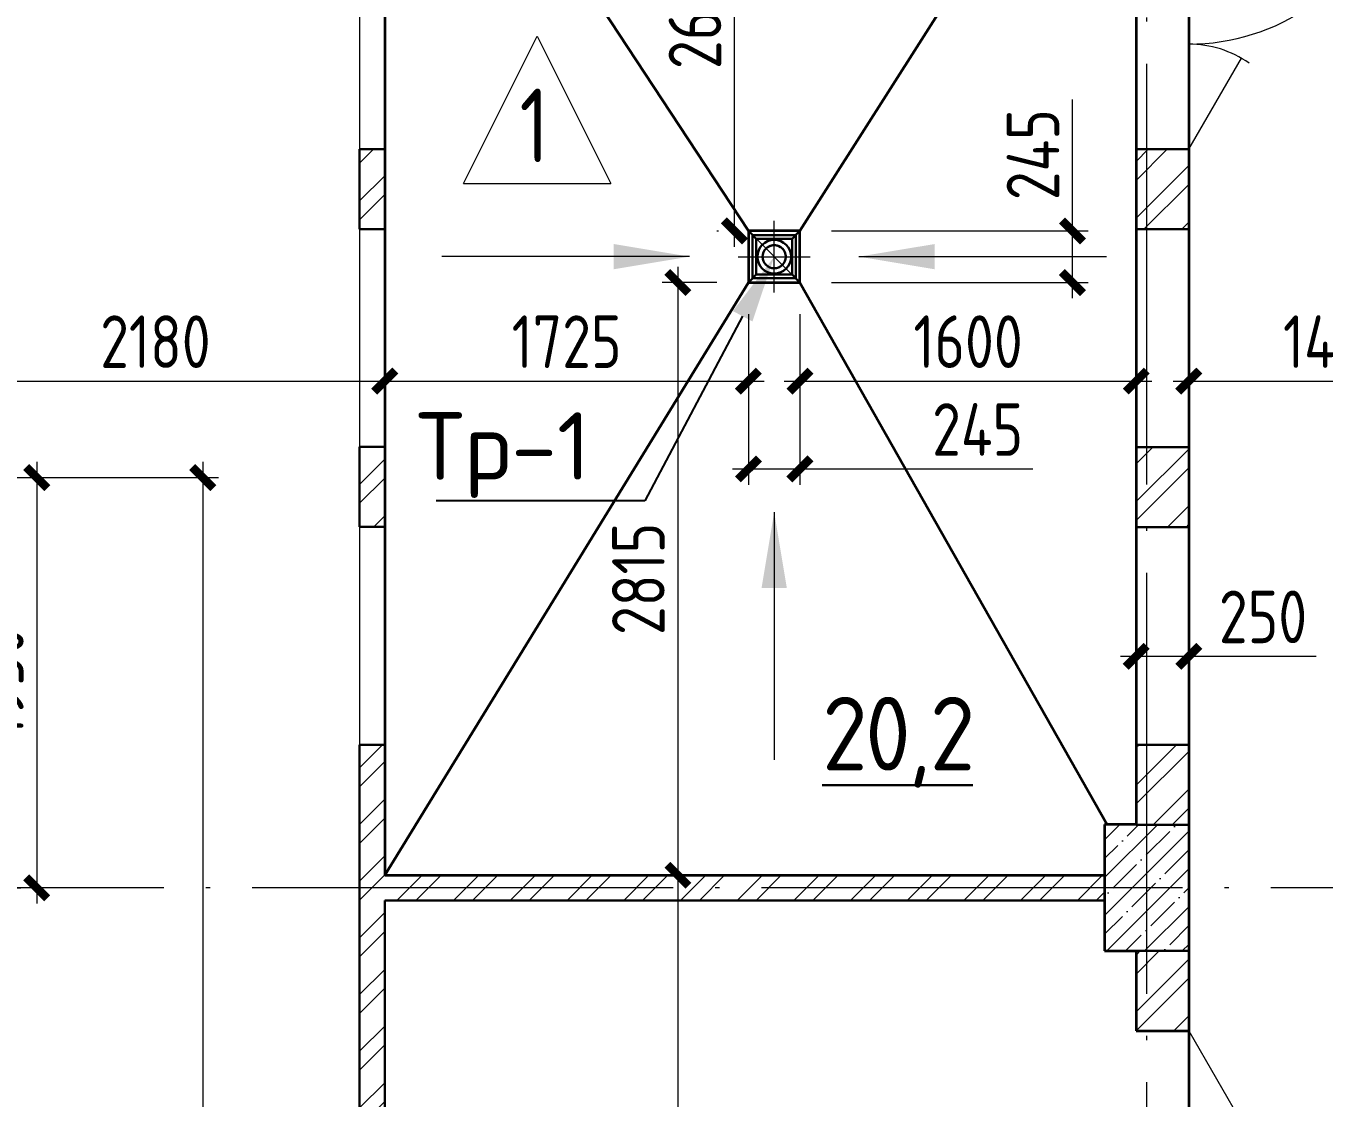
# Model space of a CAD drawing. Extents: x -965262 to 1142518, y -357520 to 71675.
# Drawn here: x 102098 to 108265, y -206151 to -201056 of the extents above; entities that cross this region are included whole.
import ezdxf
from ezdxf import colors
from ezdxf.entities.mleader import LeaderData, LeaderLine
from ezdxf.math import Vec2, Vec3

# ---------------------------------------------------------------- set-up
doc = ezdxf.new("R2010")
doc.units = 0
doc.header["$LTSCALE"] = 10
for name, pattern in [('ACAD_ISO04W100', [30, 24, -3, 0, -3]), ('DOTE', [2.42, 2, -0.2, 0.02, -0.2]), ('HIDDEN', [9.525, 6.35, -3.175])]:
    doc.linetypes.add(name, pattern=pattern)
doc.layers.get('0').update_dxf_attribs({"linetype": 'CONTINUOUS', "lineweight": 30})
doc.layers.get('Defpoints').update_dxf_attribs({"linetype": 'CONTINUOUS'})
for name, color, linetype, lineweight in [('DOTE', 7, 'DOTE', 9), ('полы', 3, 'CONTINUOUS', 35), ('Полы_лотки', 7, 'CONTINUOUS', 30)]:
    doc.layers.add(name, color=color, linetype=linetype, lineweight=lineweight)
doc.styles.add('GOST 2.304', font='isocpeur.ttf', dxfattribs={"width": 0.75, "height": 250})
doc.styles.add('GOST-2.304_Type-B', font='isocpeur.ttf', dxfattribs={"width": 0.9})
doc.styles.get("Standard").update_dxf_attribs({"font": 'isocpeur.ttf', "height": 300})
doc.styles.add('ГОСТ 2м', font='isocpeur.ttf', dxfattribs={"width": 0.8, "height": 250})
doc.dimstyles.new('ГОСТ 2м', dxfattribs={"dimtxt": 250, "dimasz": 100, "dimexe": 75, "dimexo": 150, "dimgap": 62.5, "dimtad": 1, "dimdec": 0, "dimtxsty": 'ГОСТ 2м', "dimblk": 'ARCHTICK', "dimcen": 150, "dimdle": 75, "dimclrd": 256, "dimclre": 256, "dimclrt": 256, "dimadec": 0, "dimazin": 0, "dimtfac": 1, "dimtdec": 0, "dimtmove": 0, "dimatfit": 3, "dimldrblk": 'OBLIQUE', "dimfxl": 1, "dimlwd": 15, "dimlwe": 15, "dimarcsym": 0})

# ---------------------------------------------------------------- blocks, each defined once
blk = doc.blocks.new('_ArchTick')
at = {"color": 0, "linetype": 'ByBlock', "lineweight": 0, "const_width": 0.4}
blk.add_lwpolyline([(-0.5, -0.5), (0.5, 0.5)], dxfattribs=at)
blk = doc.blocks.new('*D1120')
at = {"lineweight": 15, "ltscale": 50, "transparency": 16777216}
for p, q in [((103803, -202593.8), (103803, -202668.8)), ((101548, -202743.8), (103878, -202743.8)), ((101623, -202893.8), (101623, -202818.8))]:
    blk.add_line(p, q, dxfattribs=at)
at = {"layer": 'Defpoints', "color": 0, "lineweight": 15, "ltscale": 50, "transparency": 16777216}
for p in [(101623, -202743.8), (103803, -202743.8), (103803, -202743.8)]:
    blk.add_point(p, dxfattribs=at)
at = {"lineweight": 15, "ltscale": 50, "transparency": 16777216, "xscale": 100, "yscale": 100, "zscale": 100, "rotation": 180}
blk.add_blockref('_ArchTick', (101623, -202743.8), dxfattribs=at)
at = {"lineweight": 15, "ltscale": 50, "transparency": 16777216, "xscale": 100, "yscale": 100, "zscale": 100}
blk.add_blockref('_ArchTick', (103803, -202743.8), dxfattribs=at)
at = {"lineweight": 15, "ltscale": 50, "transparency": 16777216, "insert": (102713, -202556.3), "char_height": 250, "attachment_point": 5, "style": 'ГОСТ 2м'}
blk.add_mtext('2180', dxfattribs=at)
blk = doc.blocks.new('_Oblique')
at = {"color": 0, "linetype": 'ByBlock', "lineweight": -2}
blk.add_line((-0.5, -0.5), (0.5, 0.5), dxfattribs=at)
blk = doc.blocks.new('*D1208')
at = {"lineweight": 15, "ltscale": 50, "transparency": 16777216}
for p, q in [((105530.5, -202425.1), (105530.5, -202818.8)), ((103803, -202593.8), (103803, -202668.8)), ((103728, -202743.8), (105605.5, -202743.8))]:
    blk.add_line(p, q, dxfattribs=at)
at = {"layer": 'Defpoints', "color": 0, "lineweight": 15, "ltscale": 50, "transparency": 16777216}
for p in [(105530.5, -202275.1), (103803, -202743.8), (105530.5, -202743.8)]:
    blk.add_point(p, dxfattribs=at)
at = {"lineweight": 15, "ltscale": 50, "transparency": 16777216, "xscale": 100, "yscale": 100, "zscale": 100, "rotation": 180}
blk.add_blockref('_ArchTick', (103803, -202743.8), dxfattribs=at)
at = {"lineweight": 15, "ltscale": 50, "transparency": 16777216, "xscale": 100, "yscale": 100, "zscale": 100}
blk.add_blockref('_ArchTick', (105530.5, -202743.8), dxfattribs=at)
at = {"lineweight": 15, "ltscale": 50, "transparency": 16777216, "insert": (104666.7, -202556.3), "char_height": 250, "attachment_point": 5, "style": 'ГОСТ 2м'}
blk.add_mtext('1725', dxfattribs=at)
blk = doc.blocks.new('*D1209')
at = {"lineweight": 15, "ltscale": 50, "transparency": 16777216}
for p, q in [((105530.5, -202425.1), (105530.5, -203236.3)), ((105775.5, -202425.1), (105775.5, -203236.3)), ((105455.5, -203161.3), (105775.5, -203161.3)), ((105775.5, -203161.3), (106882.1, -203161.3))]:
    blk.add_line(p, q, dxfattribs=at)
at = {"layer": 'Defpoints', "color": 0, "lineweight": 15, "ltscale": 50, "transparency": 16777216}
for p in [(105530.5, -202275.1), (105775.5, -202275.1), (105775.5, -203161.3)]:
    blk.add_point(p, dxfattribs=at)
at = {"lineweight": 15, "ltscale": 50, "transparency": 16777216, "xscale": 100, "yscale": 100, "zscale": 100, "rotation": 180}
blk.add_blockref('_ArchTick', (105530.5, -203161.3), dxfattribs=at)
at = {"lineweight": 15, "ltscale": 50, "transparency": 16777216, "xscale": 100, "yscale": 100, "zscale": 100}
blk.add_blockref('_ArchTick', (105775.5, -203161.3), dxfattribs=at)
at = {"lineweight": 15, "ltscale": 50, "transparency": 16777216, "insert": (106619.6, -202973.8), "char_height": 250, "attachment_point": 5, "style": 'ГОСТ 2м'}
blk.add_mtext('245', dxfattribs=at)
blk = doc.blocks.new('*D1210')
at = {"lineweight": 15, "ltscale": 50, "transparency": 16777216}
for p, q in [((105775.5, -202425.1), (105775.5, -202818.8)), ((107373, -202593.8), (107373, -202668.8)), ((105700.5, -202743.8), (107448, -202743.8))]:
    blk.add_line(p, q, dxfattribs=at)
at = {"layer": 'Defpoints', "color": 0, "lineweight": 15, "ltscale": 50, "transparency": 16777216}
for p in [(105775.5, -202275.1), (107373, -202743.8), (107373, -202743.8)]:
    blk.add_point(p, dxfattribs=at)
at = {"lineweight": 15, "ltscale": 50, "transparency": 16777216, "xscale": 100, "yscale": 100, "zscale": 100, "rotation": 180}
blk.add_blockref('_ArchTick', (105775.5, -202743.8), dxfattribs=at)
at = {"lineweight": 15, "ltscale": 50, "transparency": 16777216, "xscale": 100, "yscale": 100, "zscale": 100}
blk.add_blockref('_ArchTick', (107373, -202743.8), dxfattribs=at)
at = {"lineweight": 15, "ltscale": 50, "transparency": 16777216, "insert": (106574.2, -202556.3), "char_height": 250, "attachment_point": 5, "style": 'ГОСТ 2м'}
blk.add_mtext('1600', dxfattribs=at)
blk = doc.blocks.new('*D1121')
at = {"lineweight": 15, "ltscale": 50, "transparency": 16777216}
for p, q in [((107373, -203901.7), (107373, -203976.7)), ((107623, -203901.7), (107623, -203976.7)), ((107298, -204051.7), (107623, -204051.7)), ((107623, -204051.7), (108228, -204051.7))]:
    blk.add_line(p, q, dxfattribs=at)
at = {"layer": 'Defpoints', "color": 0, "lineweight": 15, "ltscale": 50, "transparency": 16777216}
for p in [(107373, -204051.7), (107623, -204051.7), (107623, -204051.7)]:
    blk.add_point(p, dxfattribs=at)
at = {"lineweight": 15, "ltscale": 50, "transparency": 16777216, "xscale": 100, "yscale": 100, "zscale": 100, "rotation": 180}
blk.add_blockref('_ArchTick', (107373, -204051.7), dxfattribs=at)
at = {"lineweight": 15, "ltscale": 50, "transparency": 16777216, "xscale": 100, "yscale": 100, "zscale": 100}
blk.add_blockref('_ArchTick', (107623, -204051.7), dxfattribs=at)
at = {"lineweight": 15, "ltscale": 50, "transparency": 16777216, "insert": (107975.5, -203864.2), "char_height": 250, "attachment_point": 5, "style": 'ГОСТ 2м'}
blk.add_mtext('250', dxfattribs=at)
blk = doc.blocks.new('*D1122')
at = {"lineweight": 15, "ltscale": 50, "transparency": 16777216}
for p, q in [((107623, -202593.8), (107623, -202668.8)), ((109050.5, -202593.8), (109050.5, -202668.8)), ((107548, -202743.8), (109125.5, -202743.8))]:
    blk.add_line(p, q, dxfattribs=at)
at = {"layer": 'Defpoints', "color": 0, "lineweight": 15, "ltscale": 50, "transparency": 16777216}
for p in [(107623, -202743.8), (109050.5, -202743.8), (109050.5, -202743.8)]:
    blk.add_point(p, dxfattribs=at)
at = {"lineweight": 15, "ltscale": 50, "transparency": 16777216, "xscale": 100, "yscale": 100, "zscale": 100, "rotation": 180}
blk.add_blockref('_ArchTick', (107623, -202743.8), dxfattribs=at)
at = {"lineweight": 15, "ltscale": 50, "transparency": 16777216, "xscale": 100, "yscale": 100, "zscale": 100}
blk.add_blockref('_ArchTick', (109050.5, -202743.8), dxfattribs=at)
at = {"lineweight": 15, "ltscale": 50, "transparency": 16777216, "insert": (108336.7, -202556.3), "char_height": 250, "attachment_point": 5, "style": 'ГОСТ 2м'}
blk.add_mtext('1425', dxfattribs=at)
blk = doc.blocks.new('*D1280')
at = {"lineweight": 15, "ltscale": 50, "transparency": 16777216}
for p, q in [((105464, -202105.1), (105464, -199327.1)), ((106100.1, -199402.1), (105389, -199402.1)), ((105380.5, -202030.1), (105389, -202030.1))]:
    blk.add_line(p, q, dxfattribs=at)
at = {"layer": 'Defpoints', "color": 0, "ltscale": 50, "transparency": 16777216}
for p in [(105464, -199402.1), (106250.1, -199402.1, 836.7), (105530.5, -202030.1)]:
    blk.add_point(p, dxfattribs=at)
at = {"lineweight": 15, "ltscale": 50, "transparency": 16777216, "xscale": 100, "yscale": 100, "zscale": 100}
for p, rotation in [((105464, -199402.1), 90), ((105464, -202030.1), 270)]:
    blk.add_blockref('_ArchTick', p, dxfattribs=dict(at, rotation=rotation))
at = {"lineweight": 15, "ltscale": 50, "transparency": 16777216, "insert": (105276.5, -200981), "char_height": 250, "attachment_point": 5, "rotation": 90, "style": 'ГОСТ 2м'}
blk.add_mtext('2630', dxfattribs=at)
blk = doc.blocks.new('*D1281')
at = {"lineweight": 15, "ltscale": 50, "transparency": 16777216}
for p, q in [((105195.3, -202200.1), (105195.3, -205167.1)), ((105380.5, -202275.1), (105120.3, -202275.1)), ((105380.5, -205092.1), (105120.3, -205092.1))]:
    blk.add_line(p, q, dxfattribs=at)
at = {"layer": 'Defpoints', "color": 0, "lineweight": 15, "ltscale": 50, "transparency": 16777216}
for p in [(105530.5, -202275.1), (105195.3, -205092.1), (105530.5, -205092.1)]:
    blk.add_point(p, dxfattribs=at)
at = {"lineweight": 15, "ltscale": 50, "transparency": 16777216, "xscale": 100, "yscale": 100, "zscale": 100}
for p, rotation in [((105195.3, -202275.1), 90), ((105195.3, -205092.1), 270)]:
    blk.add_blockref('_ArchTick', p, dxfattribs=dict(at, rotation=rotation))
at = {"lineweight": 15, "ltscale": 50, "transparency": 16777216, "insert": (105007.8, -203683.6), "char_height": 250, "attachment_point": 5, "rotation": 90, "style": 'ГОСТ 2м'}
blk.add_mtext('2815', dxfattribs=at)
blk = doc.blocks.new('*D1282')
at = {"lineweight": 15, "ltscale": 50, "transparency": 16777216}
for p, q in [((107070.1, -202030.1), (107070.1, -201405.1)), ((105925.5, -202030.1), (107145.1, -202030.1)), ((107070.1, -202350.1), (107070.1, -202030.1)), ((105925.5, -202275.1), (107145.1, -202275.1))]:
    blk.add_line(p, q, dxfattribs=at)
at = {"layer": 'Defpoints', "color": 0, "lineweight": 15, "ltscale": 50, "transparency": 16777216}
for p in [(105775.5, -202030.1), (107070.1, -202030.1), (105775.5, -202275.1)]:
    blk.add_point(p, dxfattribs=at)
at = {"lineweight": 15, "ltscale": 50, "transparency": 16777216, "xscale": 100, "yscale": 100, "zscale": 100}
for p, rotation in [((107070.1, -202030.1), 90), ((107070.1, -202275.1), 270)]:
    blk.add_blockref('_ArchTick', p, dxfattribs=dict(at, rotation=rotation))
at = {"lineweight": 15, "ltscale": 50, "transparency": 16777216, "insert": (106882.6, -201667.6), "char_height": 250, "attachment_point": 5, "rotation": 90, "style": 'ГОСТ 2м'}
blk.add_mtext('245', dxfattribs=at)
blk = doc.blocks.new('*D1134')
at = {"lineweight": 15, "ltscale": 50, "transparency": 16777216}
for p, q in [((105195.3, -205017.1), (105195.3, -216367.1)), ((105045.3, -205092.1), (105120.3, -205092.1)), ((105363, -216292.1), (105120.3, -216292.1))]:
    blk.add_line(p, q, dxfattribs=at)
at = {"layer": 'Defpoints', "color": 0, "lineweight": 15, "ltscale": 50, "transparency": 16777216}
for p in [(105195.3, -205092.1), (105195.3, -216292.1), (105513, -216292.1)]:
    blk.add_point(p, dxfattribs=at)
at = {"lineweight": 15, "ltscale": 50, "transparency": 16777216, "xscale": 100, "yscale": 100, "zscale": 100}
for p, rotation in [((105195.3, -205092.1), 90), ((105195.3, -216292.1), 270)]:
    blk.add_blockref('_ArchTick', p, dxfattribs=dict(at, rotation=rotation))
at = {"lineweight": 15, "ltscale": 50, "transparency": 16777216, "insert": (105007.8, -210692.1), "char_height": 250, "attachment_point": 5, "rotation": 90, "style": 'ГОСТ 2м'}
blk.add_mtext('11200', dxfattribs=at)
blk = doc.blocks.new('*D1323')
at = {"lineweight": 15, "ltscale": 50, "transparency": 16777216}
for p, q in [((102938.1, -203127.1), (102938.1, -210152)), ((101523, -203202.1), (103013.1, -203202.1)), ((101523, -210077), (103013.1, -210077))]:
    blk.add_line(p, q, dxfattribs=at)
at = {"layer": 'Defpoints', "color": 0, "lineweight": 15, "ltscale": 50, "transparency": 16777216}
for p in [(101373, -203202.1), (101373, -210077), (102938.1, -210077)]:
    blk.add_point(p, dxfattribs=at)
at = {"lineweight": 15, "ltscale": 50, "transparency": 16777216, "xscale": 100, "yscale": 100, "zscale": 100}
for p, rotation in [((102938.1, -203202.1), 90), ((102938.1, -210077), 270)]:
    blk.add_blockref('_ArchTick', p, dxfattribs=dict(at, rotation=rotation))
at = {"lineweight": 15, "ltscale": 50, "transparency": 16777216, "insert": (102750.6, -206639.6), "char_height": 250, "attachment_point": 5, "rotation": 90, "style": 'ГОСТ 2м'}
blk.add_mtext('6875', dxfattribs=at)
blk = doc.blocks.new('*D1324')
at = {"lineweight": 15, "ltscale": 50, "transparency": 16777216}
for p, q in [((102149.2, -203127.1), (102149.2, -205227.1)), ((101523, -203202.1), (102224.2, -203202.1)), ((101999.2, -205152.1), (102074.2, -205152.1))]:
    blk.add_line(p, q, dxfattribs=at)
at = {"layer": 'Defpoints', "color": 0, "lineweight": 15, "ltscale": 50, "transparency": 16777216}
for p in [(101373, -203202.1), (102149.2, -205152.1), (102149.2, -205152.1)]:
    blk.add_point(p, dxfattribs=at)
at = {"lineweight": 15, "ltscale": 50, "transparency": 16777216, "xscale": 100, "yscale": 100, "zscale": 100}
for p, rotation in [((102149.2, -203202.1), 90), ((102149.2, -205152.1), 270)]:
    blk.add_blockref('_ArchTick', p, dxfattribs=dict(at, rotation=rotation))
at = {"lineweight": 15, "ltscale": 50, "transparency": 16777216, "insert": (101961.7, -204177.1), "char_height": 250, "attachment_point": 5, "rotation": 90, "style": 'ГОСТ 2м'}
blk.add_mtext('1950', dxfattribs=at)

msp = doc.modelspace()

# ---------------------------------------------------------------- hatches: boundary and pattern name
at = {"lineweight": 15}
h = msp.add_hatch(dxfattribs=at)
h.set_pattern_fill('ANSI32', scale=20)
h.set_pattern_definition([(45, (102573.54, -199225.07), (-134.7038, 134.7038), []), (45, (102663.35, -199225.07), (-134.7038, 134.7038), [])])
h.paths.add_polyline_path([(102642.6, -199152.1), (102522.6, -199152.1), (102522.6, -199402.1), (102642.6, -199402.1)], flags=17)
h.paths.add_polyline_path([(103552.6, -199152.1), (103432.6, -199152.1), (103432.6, -199402.1), (103552.6, -199402.1)])
h.paths.add_polyline_path([(107622.6, -212621.9), (107422.6, -212621.9), (107422.6, -213132.1), (107622.6, -213132.1)])
h.paths.add_polyline_path([(107422.6, -212621.9), (107372.6, -212621.9), (107372.6, -212882.1), (106592.6, -212882.1), (106592.6, -216292.1), (106842.6, -216292.1), (106842.6, -213132.1), (107422.6, -213132.1)])
h.paths.add_polyline_path([(107622.6, -211452.1), (107422.6, -211452.1), (107422.6, -211711.9), (107622.6, -211711.9)])
h.paths.add_polyline_path([(101372.6, -216851.7), (101372.6, -216471.7), (101622.6, -216471.7), (101622.6, -216852.1), (101372.6, -216852.1)])
h.paths.add_polyline_path([(101372.6, -215051.7), (101372.6, -213251.7), (101622.6, -213251.7), (101622.6, -215051.7)])
h.paths.add_polyline_path([(101372.6, -211831.7), (101372.6, -211452.1), (101622.6, -211452.1), (101622.6, -211831.7)])
h.paths.add_polyline_path([(101372.6, -210852.1), (101372.6, -210471.7), (101622.6, -210471.7), (101622.6, -210852.1), (101372.6, -210851.7)])
h.paths.add_polyline_path([(101372.6, -209051.7), (101372.6, -208541.7), (101622.6, -208541.7), (101622.6, -209051.7)])
h.paths.add_polyline_path([(101372.6, -207121.7), (101372.6, -206741.7), (101622.6, -206741.7), (101622.6, -207121.7)])
h.paths.add_polyline_path([(101372.6, -205831.7), (101372.6, -205452.1), (101622.6, -205452.1), (101622.6, -205831.7)])
h.paths.add_polyline_path([(101372.6, -204852.1), (101372.6, -204471.7), (101622.6, -204471.7), (101622.6, -204852.1)])
h.paths.add_polyline_path([(101372.6, -203436.7), (101372.6, -203056.7), (101622.6, -203056.7), (101622.6, -203436.7)])
h.paths.add_polyline_path([(101372.6, -202021.7), (101372.6, -201642.1), (101622.6, -201642.1), (101622.6, -202021.7)])
h.paths.add_polyline_path([(101372.6, -200132.1), (101372.6, -199752.1), (101622.6, -199752.5), (101622.6, -200132.1)])
h.paths.add_polyline_path([(101622.6, -199402.1), (101622.6, -199152.1), (102642.6, -199152.1), (102642.6, -199402.1)])
h.paths.add_polyline_path([(103552.6, -199152.1), (107222.6, -199152.1), (107222.6, -199402.1), (103802.6, -199402.1), (103802.6, -200131.7), (103682.6, -200131.7), (103682.6, -199402.1), (103552.6, -199402.1)])
h.paths.add_polyline_path([(107372.6, -200132.1), (107372.6, -199752.1), (107622.6, -199752.1), (107622.6, -200132.1)])
h.paths.add_polyline_path([(103682.6, -202021.7), (103682.6, -201641.7), (103802.6, -201641.7), (103802.6, -202021.7)])
h.paths.add_polyline_path([(107372.6, -202022.1), (107372.6, -201642.1), (107622.6, -201642.1), (107622.6, -202022.1)])
h.paths.add_polyline_path([(107372.6, -203437.1), (107372.6, -203057.1), (107622.6, -203057.1), (107622.6, -203437.1)])
h.paths.add_polyline_path([(103682.6, -203436.7), (103682.6, -203056.7), (103802.6, -203056.7), (103802.6, -203436.7)])
h.paths.add_polyline_path([(107222.6, -211452.1), (103682.6, -211451.7), (103682.6, -204471.7), (103802.6, -204471.7), (103802.6, -205092.1), (107222.6, -205092.1), (107222.6, -205212.1), (103802.6, -205212.1), (103802.6, -208157.1), (107372.6, -208157.1), (107372.6, -207896.7), (107622.6, -207896.7), (107622.6, -208406.7), (107372.6, -208406.7), (107372.7, -208277.1), (103802.6, -208277.1), (103802.6, -211331.7), (107222.6, -211331.7), (107222.6, -211451.7)])
h.paths.add_polyline_path([(107372.6, -204852.1), (107372.6, -204471.7), (107622.6, -204471.7), (107622.6, -204851.7)])
h.paths.add_polyline_path([(107372.6, -205832.1), (107372.6, -205452.1), (107622.6, -205452.1), (107622.6, -205832.1)], flags=17)
h.paths.add_polyline_path([(107372.6, -207122.1), (107372.6, -206742.1), (107622.6, -206742.1), (107622.6, -207122.1)], flags=17)
h.paths.add_polyline_path([(107372.6, -209561.7), (107372.6, -209181.7), (107622.6, -209181.7), (107622.6, -209561.7)])
h.paths.add_polyline_path([(107372.6, -210852.1), (107372.6, -210471.7), (107622.6, -210471.7), (107622.6, -210852.1)], flags=17)
h.paths.add_polyline_path([(103682.6, -214242.1), (103682.6, -212882.1), (105312.6, -212882.1), (105312.6, -216292.1), (105192.6, -216292.1), (105192.6, -213002.1), (103802.6, -213002.1), (103802.6, -214242.1)])
h.paths.add_polyline_path([(103682.6, -216292.1), (103682.6, -215152.1), (103802.6, -215152.1), (103802.6, -216292.1)], flags=17)
h.paths.add_polyline_path([(107372.6, -211711.9), (107422.6, -211711.9), (107422.6, -211452.1), (107372.6, -211452.1)])
h = msp.add_hatch(dxfattribs=at)
h.set_pattern_fill('ANSI35', scale=20, style=0)
h.set_pattern_definition([(45, (79670.67, -272886.6), (-89.80256, 89.80256), []), (45, (79760.47, -272886.6), (-89.80256, 89.80256), [158.75, -31.75, 0, -31.75])])
h.paths.add_polyline_path([(107622.6, -204852.1), (107222.6, -204852.1), (107222.6, -205452.1), (107622.6, -205452.1)])

# ---------------------------------------------------------------- linework, layer by layer
at = {"color": 7, "lineweight": 15}
for p, q in [((103682.6, -200131.7, -1451.3), (103682.6, -201641.7, -1451.3)), ((103802.6, -200131.7, -1451.3), (103802.6, -201641.7, -1451.3)), ((107622.6, -201642.1, -1451.3), (107872.6, -201209.1, -1451.3)), ((103682.6, -202021.7, -1451.3), (103682.6, -203056.7, -1451.3)), ((103802.6, -202021.7, -1451.3), (103802.6, -203056.7, -1451.3)), ((107372.6, -202022.1, -1451.3), (107372.6, -203057.1, -1451.3)), ((107622.6, -202022.1, -1451.3), (107622.6, -203057.1, -1451.3)), ((103682.6, -203436.7, -1451.3), (103682.6, -204471.7, -3259.8)), ((103802.6, -203436.7, -1451.3), (103802.6, -204471.7, -3259.8)), ((107372.6, -203437.1, -1451.3), (107372.6, -204471.7, -1451.3)), ((107622.6, -203437.1, -1451.3), (107622.6, -204471.7, -1451.3)), ((107622.6, -205832.1, -3259.8), (108077.6, -206620.2, -3259.8))]:
    msp.add_line(p, q, dxfattribs=at)
at = {"lineweight": 15}
for p, q in [((104177.1, -201804.8, 8350.5), (104527.1, -201104.8, 8350.5)), ((104527.1, -201104.8, 8350.5), (104877.1, -201804.8, 8350.5)), ((104177.1, -201804.8, 8350.5), (104877.1, -201804.8, 8350.5))]:
    msp.add_line(p, q, dxfattribs=at)
at = {"color": 7}
for p, q in [((103682.6, -202021.7, -1451.3), (103682.6, -201641.7, -1451.3)), ((103682.6, -201641.7, -1451.3), (103802.6, -201641.7, -1451.3)), ((103802.6, -202021.7, -1451.3), (103802.6, -201641.7, -1451.3)), ((107372.6, -201642.1, -1451.3), (107372.6, -202022.1, -1451.3)), ((107622.6, -201642.1, -1451.3), (107622.6, -202022.1, -1451.3)), ((103682.6, -202021.7, -1451.3), (103802.6, -202021.7, -1451.3)), ((103682.6, -203056.7, -1451.3), (103802.6, -203056.7, -1451.3)), ((103682.6, -203436.7, -1451.3), (103682.6, -203056.7, -1451.3)), ((103802.6, -203436.7, -1451.3), (103802.6, -203056.7, -1451.3)), ((107372.6, -203057.1, -1451.3), (107372.6, -203437.1, -1451.3)), ((107622.6, -203057.1, -1451.3), (107622.6, -203437.1, -1451.3)), ((103682.6, -203436.7, -3259.8), (103802.6, -203436.7, -3259.8)), ((103682.6, -209931.9, -1451.3), (103682.6, -204471.7, -3259.8)), ((103682.6, -204471.7, -3259.8), (103802.6, -204471.7, -3259.8)), ((103802.6, -205092.1, -1451.3), (103802.6, -204471.7, -3259.8)), ((107372.6, -204471.7, -1451.3), (107372.6, -204852.1, -1451.3)), ((107622.6, -204471.7, -1451.3), (107622.6, -204852.1, -1451.3)), ((107222.6, -205092.1, -1451.3), (103802.6, -205092.1, -1451.3)), ((107222.6, -205212.5, -3259.8), (107222.6, -205092.1, -1451.3)), ((103802.6, -208157.1, -1451.3), (103802.6, -205212.1, -1451.3)), ((107222.6, -205212.1, -1451.3), (103802.6, -205212.1, -1451.3)), ((107372.6, -205452.1, -3259.8), (107372.6, -205832.1, -3259.8)), ((107622.6, -205452.1, -3259.8), (107622.6, -205832.1, -3259.8))]:
    msp.add_line(p, q, dxfattribs=at)
at = {"color": 7, "ltscale": 2}
for p, q in [((107622.6, -201642.1, -1451.3), (107372.6, -201642.1, -1451.3)), ((107622.6, -202022.1, -1451.3), (107372.6, -202022.1, -1451.3)), ((107622.6, -203057.1, -1451.3), (107372.6, -203057.1, -1451.3)), ((107622.6, -203437.1, -1451.3), (107372.6, -203437.1, -1451.3)), ((107622.6, -204471.7, -1451.3), (107372.6, -204471.7, -1451.3)), ((107622.6, -204852.1, -3259.8), (107372.6, -204852.1, -3259.8)), ((107622.6, -205452.1, -3259.8), (107372.6, -205452.1, -3259.8)), ((107622.6, -205832.1, -3259.8), (107372.6, -205832.1, -3259.8))]:
    msp.add_line(p, q, dxfattribs=at)
at = {"color": 1, "lineweight": 15}
msp.add_line((105530.5, -202030.1, -4711.1), (105775.5, -202275.1, -4711.1), dxfattribs=at)
at = {"color": 7, "lineweight": 15}
for centre, radius, start, end in [((107622.6, -200132.1, -1451.3), 1010, 270, 305), ((107622.6, -201642.1, -1451.3), 500, 55, 90)]:
    msp.add_arc(centre, radius, start, end, dxfattribs=at)
at = {"layer": 'DOTE', "color": 7, "ltscale": 100, "extrusion": (0, -1, 0)}
msp.add_line((107422.6, -162515.3, -4711.1), (107422.6, -237687.4, -4711.1), dxfattribs=at)
at = {"layer": 'DOTE', "color": 7, "ltscale": 100}
msp.add_line((126952.6, -205152.1, -4711.1), (55067.3, -205152.1, -4711.1), dxfattribs=at)
at = {"layer": 'полы', "ltscale": 100}
for p, q in [((107623, -199152.1, -4711.1), (107623, -217551.7, -4711.1)), ((103803, -199402.1, -4711.1), (105530.5, -202030.1, -4711.1)), ((103803, -199402.1, -4711.1), (103803, -205092.1, -4711.1)), ((105775.5, -202030.1, -4711.1), (107222.6, -199752.1, -3259.8)), ((107373, -199752.1, -4711.1), (107373, -204851.7, -4711.1)), ((105530.5, -202275.1, -4711.1), (103803, -205092.1, -4711.1)), ((105775.5, -202275.1, -4711.1), (107235.8, -204851.7, -4711.1)), ((107373, -204851.7, -4711.1), (107223, -204851.7, -4711.1)), ((107223, -204851.7, -4711.1), (107223, -205092.1, -4711.1)), ((103803, -205092.1, -4711.1), (107223, -205092.1, -4711.1)), ((107223, -205092.1, -4711.1), (107223, -205451.7, -4711.1)), ((107223, -205451.7, -4711.1), (107373, -205451.7, -4711.1))]:
    msp.add_line(p, q, dxfattribs=at)
at = {"layer": 'полы', "lineweight": 0, "ltscale": 50}
for p, q in [((105250.4, -202152.2, -4711.1), (104074.3, -202152.2, -4711.1)), ((106055.6, -202152.2, -4711.1), (107231.6, -202152.2, -4711.1)), ((105653, -203366.9, -4711.1), (105653, -204543, -4711.1))]:
    msp.add_line(p, q, dxfattribs=at)
at = {"layer": 'полы', "ltscale": 50}
for p, q in [((107373, -205451.7, -4711.1), (107373, -205831.7, -4711.1)), ((107373, -205831.7, -4711.1), (107623, -205831.7, -4711.1))]:
    msp.add_line(p, q, dxfattribs=at)
at = {"layer": 'полы', "ltscale": 100, "elevation": -4711.1}
msp.add_lwpolyline([(105530.5, -202275.1), (105775.5, -202275.1), (105775.5, -202030.1), (105530.5, -202030.1)], close=True, dxfattribs=at)
at = {"layer": 'полы', "lineweight": 0, "ltscale": 50}
for points in [[(104890.4, -202212.2, -4711.1), (104890.4, -202092.2, -4711.1), (105250.4, -202152.2, -4711.1)], [(106415.6, -202212.2, -4711.1), (106415.6, -202092.2, -4711.1), (106055.6, -202152.2, -4711.1)], [(105593, -203726.9, -4711.1), (105713, -203726.9, -4711.1), (105653, -203366.9, -4711.1)]]:
    msp.add_solid(points, dxfattribs=at)
at = {"layer": 'Полы_лотки', "color": 1, "linetype": 'ACAD_ISO04W100', "lineweight": 9, "ltscale": 10}
for p, q in [((105653, -202323.1, -4260.5), (105653, -201982.2, -5161.7)), ((105482.5, -202152.6, -4260.5), (105823.5, -202152.6, -5161.7))]:
    msp.add_line(p, q, dxfattribs=at)
at = {"layer": 'Полы_лотки', "color": 5}
for p, q in [((105530.5, -202030.1, -4711.1), (105775.5, -202030.1, -4711.1)), ((105530.5, -202275.1, -4711.1), (105530.5, -202030.1, -4711.1)), ((105530.5, -202030.1, -4711.1), (105568, -202067.6, -4711.1)), ((105775.5, -202030.1, -4711.1), (105738, -202067.6, -4711.1)), ((105775.5, -202275.1, -4711.1), (105775.5, -202030.1, -4711.1)), ((105755.5, -202050.1, -4711.1), (105550.5, -202050.1, -4711.1)), ((105550.5, -202050.1, -4711.1), (105550.5, -202255.1, -4711.1)), ((105738, -202067.6, -4711.1), (105568, -202067.6, -4711.1)), ((105568, -202067.6, -4711.1), (105568, -202237.6, -4711.1)), ((105738, -202067.6, -4711.1), (105738, -202237.6, -4711.1)), ((105755.5, -202255.1, -4711.1), (105755.5, -202050.1, -4711.1)), ((105530.5, -202275.1, -4711.1), (105568, -202237.6, -4711.1)), ((105530.5, -202275.1, -4711.1), (105775.5, -202275.1, -4711.1)), ((105550.5, -202255.1, -4711.1), (105755.5, -202255.1, -4711.1)), ((105738, -202237.6, -4711.1), (105568, -202237.6, -4711.1)), ((105775.5, -202275.1, -4711.1), (105738, -202237.6, -4711.1))]:
    msp.add_line(p, q, dxfattribs=at)
for radius in [80, 55]:
    msp.add_circle((105653, -202152.6, -4711.1), radius, dxfattribs=at)
at = {"layer": 'Полы_лотки', "color": 6, "linetype": 'HIDDEN', "ltscale": 10}
msp.add_circle((105653, -202152.6, -4711.1), 55, dxfattribs=at)

# ---------------------------------------------------------------- texts
at = {"insert": (104513.3, -201528.6, -3259.8), "char_height": 350, "width": 1500, "attachment_point": 5, "style": 'GOST 2.304'}
msp.add_mtext('{\\W0.8;1}', dxfattribs=at)
at = {"color": 7, "insert": (106239.2, -204460.1, -4711.1), "char_height": 350, "width": 2000, "attachment_point": 5, "style": 'GOST-2.304_Type-B'}
msp.add_mtext('{\\fISOCPEUR|b0|i0|c0|p34;\\T0.95;\\L20,2}', dxfattribs=at)

# ---------------------------------------------------------------- dimensions: what is measured, and where the dimension line sits
at = {"lineweight": 15, "ltscale": 50}
dim = msp.add_linear_dim(base=(105464, -199402.1, -4711.1), p1=(105530.5, -202030.1, -4711.1), p2=(106250.1, -199402.1, -3874.4), angle=90, text='2630', dimstyle='ГОСТ 2м', dxfattribs=at)
dim.commit()
dim.dimension.update_dxf_attribs({"geometry": '*D1280', "text_midpoint": (105464, -200981, -4711.1), "dimtype": 160})
for base, p1, p2, picture, middle in [((107070.1, -202030.1, -4711.1), (105775.5, -202275.1, -4711.1), (105775.5, -202030.1, -4711.1), '*D1282', (106882.6, -201667.6, -4711.1)), ((102938.1, -210077, -4711.1), (101373, -203202.1, -4711.1), (101373, -210077, -4711.1), '*D1323', (102750.6, -206639.6, -4711.1)), ((102149.2, -205152.1, -4711.1), (101373, -203202.1, -4711.1), (102149.2, -205152.1, -4711.1), '*D1324', (101961.7, -204177.1, -4711.1)), ((105195.3, -216292.1, -4711.1), (105195.3, -205092.1, -4711.1), (105513, -216292.1, -4711.1), '*D1134', (105007.8, -210692.1, -4711.1))]:
    dim = msp.add_linear_dim(base=base, p1=p1, p2=p2, angle=90, dimstyle='ГОСТ 2м', dxfattribs=at)
    dim.commit()
    dim.dimension.update_dxf_attribs({"geometry": picture, "text_midpoint": middle})
dim = msp.add_linear_dim(base=(105195.3, -205092.1, -4711.1), p1=(105530.5, -202275.1, -4711.1), p2=(105530.5, -205092.1, -4711.1), angle=90, text='2815', dimstyle='ГОСТ 2м', dxfattribs=at)
dim.commit()
dim.dimension.update_dxf_attribs({"geometry": '*D1281', "text_midpoint": (105007.8, -203683.6, -4711.1)})
for base, p1, p2, text, picture, middle in [((105530.5, -202743.8, -4711.1), (103803, -202743.8, -4711.1), (105530.5, -202275.1, -4711.1), '1725', '*D1208', (104666.7, -202556.3, -4711.1)), ((107373, -202743.8, -4711.1), (105775.5, -202275.1, -4711.1), (107373, -202743.8, -4711.1), '1600', '*D1210', (106574.2, -202556.3, -4711.1)), ((109050.5, -202743.8, -4711.1), (107623, -202743.8, -4711.1), (109050.5, -202743.8, -4711.1), '1425', '*D1122', (108336.7, -202556.3, -4711.1))]:
    dim = msp.add_linear_dim(base=base, p1=p1, p2=p2, text=text, dimstyle='ГОСТ 2м', dxfattribs=at)
    dim.commit()
    dim.dimension.update_dxf_attribs({"geometry": picture, "text_midpoint": middle})
for base, p1, p2, picture, middle in [((105775.5, -203161.3, -4711.1), (105530.5, -202275.1, -4711.1), (105775.5, -202275.1, -4711.1), '*D1209', (106619.6, -203161.3, -4711.1)), ((107623, -204051.7, -4711.1), (107373, -204051.7, -4711.1), (107623, -204051.7, -4711.1), '*D1121', (107975.5, -204051.7, -4711.1))]:
    dim = msp.add_linear_dim(base=base, p1=p1, p2=p2, dimstyle='ГОСТ 2м', dxfattribs=at)
    dim.commit()
    dim.dimension.update_dxf_attribs({"geometry": picture, "text_midpoint": middle, "dimtype": 160})
dim = msp.add_linear_dim(base=(103803, -202743.8, -4711.1), p1=(101623, -202743.8, -4711.1), p2=(103803, -202743.8, -4711.1), dimstyle='ГОСТ 2м', dxfattribs=at)
dim.commit()
dim.dimension.update_dxf_attribs({"geometry": '*D1120', "text_midpoint": (102713, -202556.3, -4711.1)})

# ---------------------------------------------------------------- leaders
at = {"layer": 'Полы_лотки', "color": 5, "lineweight": 15}
ml = msp.add_multileader_mtext('Standard', dxfattribs=at)
ml.set_content('Тр-1', color=5)
ml.set_leader_properties()
ml.build(insert=Vec2(0, 0))
ml.multileader.update_dxf_attribs({"has_text_frame": 1, "text_right_attachment_type": 6, "dogleg_length": 36, "arrow_head_size": 320})
ctx = ml.context
ctx.base_point, ctx.char_height, ctx.arrow_head_size, ctx.landing_gap_size, ctx.plane_origin = Vec3(103965.3, -203105.2, -4711.1), 320, 320, 16, Vec3(88497.3, -212859.1, -4711.1)
ctx.right_attachment, ctx.text_align_type = 6, 2
notes = []
notes.append((ctx, [(1, (1, 1, 0), (105037.6, -203313.2, -4711.1), (-1, 0), 240.3, [(0, [(105653, -202152.6, -4711.1)], 0, [])])]))
ctx.mtext.insert, ctx.mtext.width, ctx.mtext.defined_height, ctx.mtext.alignment, ctx.mtext.flow_direction = Vec3(104781.3, -202892.1, -4711.1), 726.761, 8690.9, 3, 5
for ctx, leaders in notes:
    for number, flags, end, landing, length, lines in leaders:
        leader = LeaderData()
        leader.index, (leader.has_last_leader_line, leader.has_dogleg_vector, leader.attachment_direction) = number, flags
        leader.last_leader_point, leader.dogleg_vector, leader.dogleg_length = Vec3(end), Vec3(landing), length
        for number, points, colour, breaks in lines:
            line = LeaderLine()
            line.index, line.vertices, line.color, line.breaks = number, Vec3.list(points), colors.encode_raw_color(colour), breaks
            leader.lines.append(line)
        ctx.leaders.append(leader)

doc.saveas('drawing.dxf')
